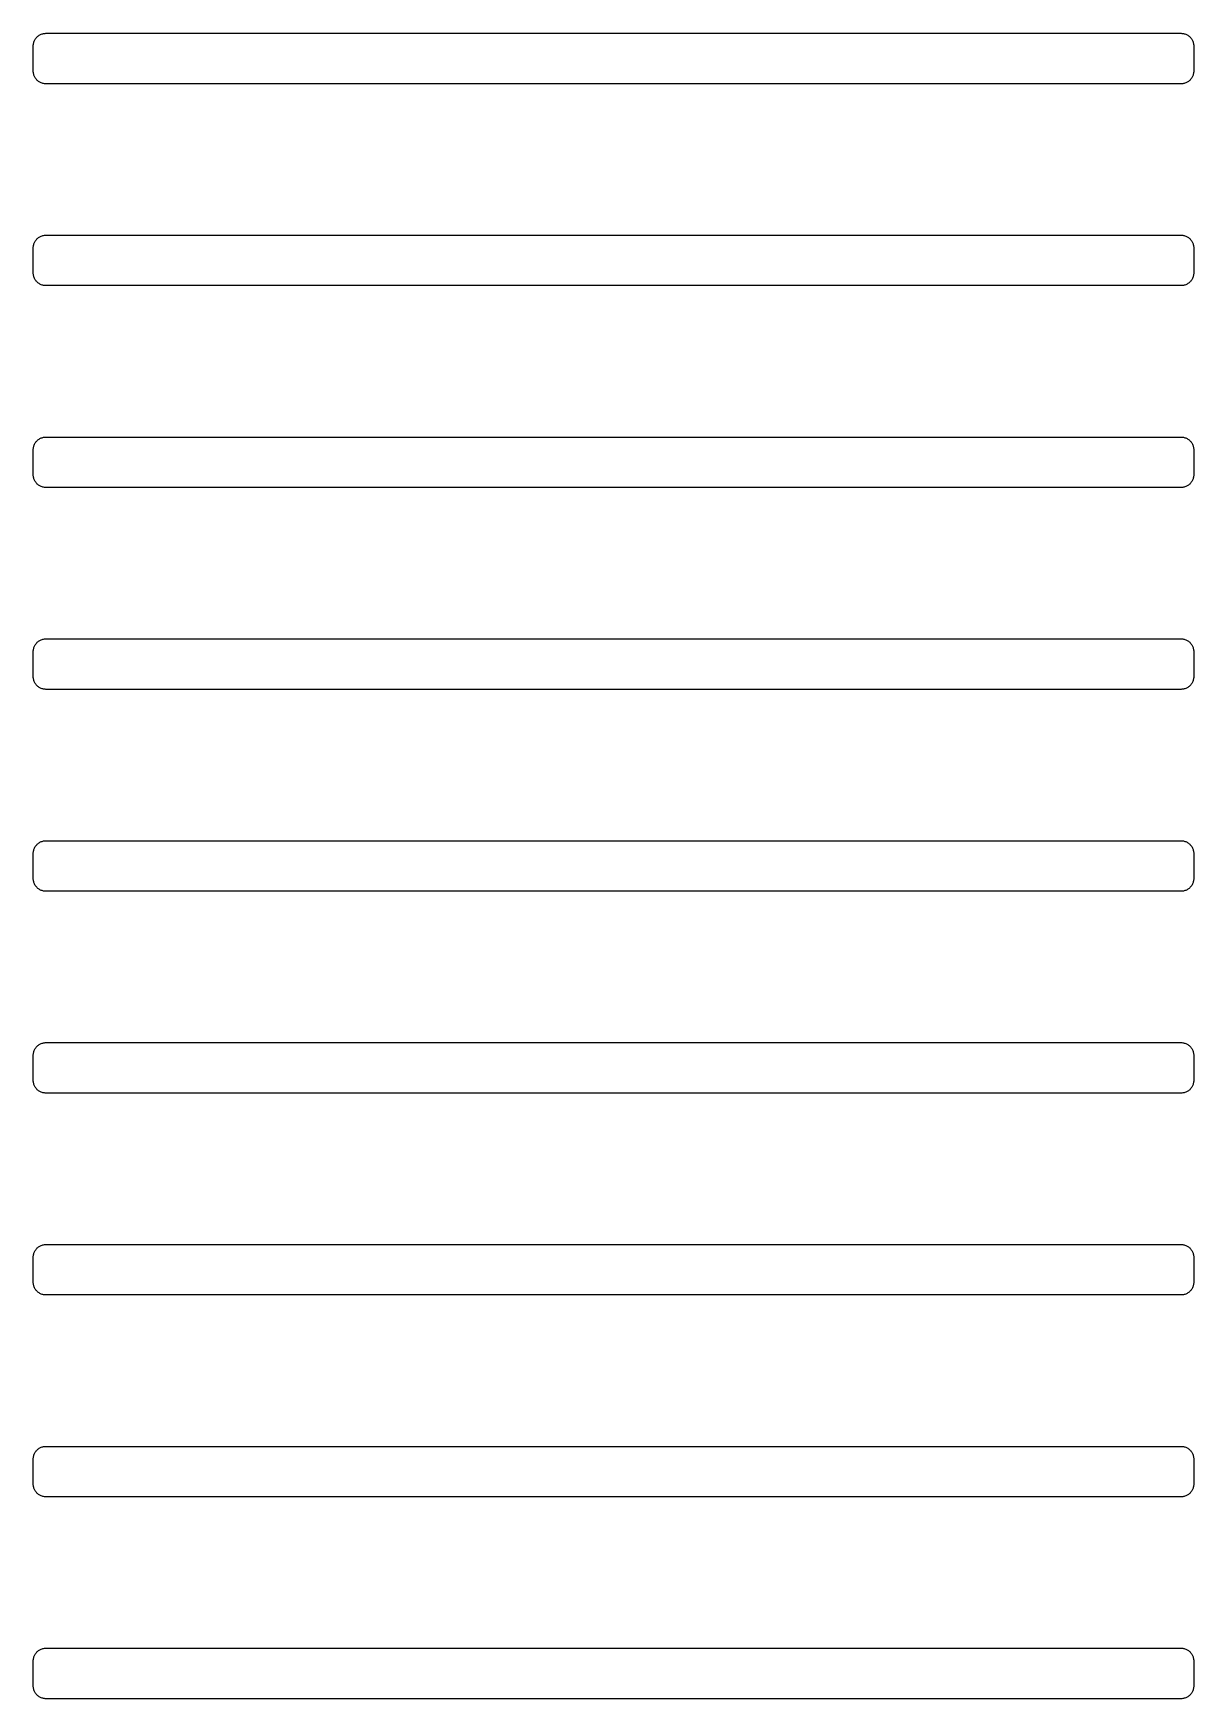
# Model space of a CAD drawing. Header units: metres. Extents: x -163 to 163, y -163 to 163.
# Drawn here: x -79.8 to -52.2, y 80.4 to 120 of the extents above; entities that cross this region are included whole.
import ezdxf

# ---------------------------------------------------------------- set-up
doc = ezdxf.new("R2010")
doc.units = ezdxf.units.M

msp = doc.modelspace()

# ---------------------------------------------------------------- linework, layer by layer
for p, q in [((-79.5917, 119.986), (-79.5736, 119.992)), ((-79.5736, 119.992), (-79.5552, 119.996)), ((-79.5552, 119.996), (-79.5365, 119.999)), ((-79.5365, 119.999), (-79.5178, 120)), ((-79.5178, 120), (-79.4989, 120.001)), ((-79.4989, 120.001), (-52.4989, 120.001)), ((-52.4989, 120.001), (-52.4801, 120)), ((-52.4801, 120), (-52.4613, 119.999)), ((-52.4613, 119.999), (-52.4427, 119.996)), ((-52.4427, 119.996), (-52.4243, 119.992)), ((-52.4243, 119.992), (-52.4062, 119.986)), ((-79.799, 119.701), (-79.7984, 119.72)), ((-79.799, 119.101), (-79.799, 119.701)), ((-79.7984, 119.72), (-79.7966, 119.739)), ((-79.7966, 119.739), (-79.7936, 119.757)), ((-79.7936, 119.757), (-79.7895, 119.776)), ((-79.7895, 119.776), (-79.7843, 119.794)), ((-79.7843, 119.794), (-79.7779, 119.811)), ((-79.7779, 119.811), (-79.7704, 119.829)), ((-79.7704, 119.829), (-79.7618, 119.846)), ((-79.7618, 119.846), (-79.7522, 119.862)), ((-79.7522, 119.862), (-79.7417, 119.877)), ((-79.7417, 119.877), (-79.7301, 119.892)), ((-79.7301, 119.892), (-79.7176, 119.906)), ((-79.7176, 119.906), (-79.7043, 119.92)), ((-79.7043, 119.92), (-79.6902, 119.932)), ((-79.6902, 119.932), (-79.6753, 119.944)), ((-79.6753, 119.944), (-79.6597, 119.954)), ((-79.6597, 119.954), (-79.6435, 119.964)), ((-79.6435, 119.964), (-79.6267, 119.972)), ((-79.6267, 119.972), (-79.6094, 119.98)), ((-79.6094, 119.98), (-79.5917, 119.986)), ((-52.4062, 119.986), (-52.3885, 119.98)), ((-52.3885, 119.98), (-52.3712, 119.972)), ((-52.3712, 119.972), (-52.3544, 119.964)), ((-52.3544, 119.964), (-52.3382, 119.954)), ((-52.3382, 119.954), (-52.3226, 119.944)), ((-52.3226, 119.944), (-52.3077, 119.932)), ((-52.3077, 119.932), (-52.2936, 119.92)), ((-52.2936, 119.92), (-52.2803, 119.906)), ((-52.2803, 119.906), (-52.2678, 119.892)), ((-52.2678, 119.892), (-52.2562, 119.877)), ((-52.2562, 119.877), (-52.2457, 119.862)), ((-52.2457, 119.862), (-52.2361, 119.846)), ((-52.2361, 119.846), (-52.2275, 119.829)), ((-52.2275, 119.829), (-52.22, 119.811)), ((-52.22, 119.811), (-52.2136, 119.794)), ((-52.2136, 119.794), (-52.2084, 119.776)), ((-52.2084, 119.776), (-52.2043, 119.757)), ((-52.2043, 119.757), (-52.2013, 119.739)), ((-52.2013, 119.739), (-52.1995, 119.72)), ((-52.1995, 119.72), (-52.1989, 119.701)), ((-52.1989, 119.701), (-52.1989, 119.101)), ((-79.7984, 119.082), (-79.799, 119.101)), ((-79.7966, 119.063), (-79.7984, 119.082)), ((-79.7936, 119.045), (-79.7966, 119.063)), ((-79.7895, 119.026), (-79.7936, 119.045)), ((-79.7843, 119.008), (-79.7895, 119.026)), ((-79.7779, 118.991), (-79.7843, 119.008)), ((-79.7704, 118.973), (-79.7779, 118.991)), ((-79.7618, 118.957), (-79.7704, 118.973)), ((-79.7522, 118.94), (-79.7618, 118.957)), ((-79.7417, 118.925), (-79.7522, 118.94)), ((-79.7301, 118.91), (-79.7417, 118.925)), ((-79.7176, 118.896), (-79.7301, 118.91)), ((-79.7043, 118.882), (-79.7176, 118.896)), ((-79.6902, 118.87), (-79.7043, 118.882)), ((-79.6753, 118.858), (-79.6902, 118.87)), ((-79.6597, 118.848), (-79.6753, 118.858)), ((-79.6435, 118.838), (-79.6597, 118.848)), ((-79.6267, 118.83), (-79.6435, 118.838)), ((-79.6094, 118.822), (-79.6267, 118.83)), ((-79.5917, 118.816), (-79.6094, 118.822)), ((-79.5736, 118.81), (-79.5917, 118.816)), ((-79.5552, 118.806), (-79.5736, 118.81)), ((-79.5365, 118.803), (-79.5552, 118.806)), ((-79.5178, 118.802), (-79.5365, 118.803)), ((-79.4989, 118.801), (-79.5178, 118.802)), ((-52.4989, 118.801), (-79.4989, 118.801)), ((-52.4801, 118.802), (-52.4989, 118.801)), ((-52.4613, 118.803), (-52.4801, 118.802)), ((-52.4427, 118.806), (-52.4613, 118.803)), ((-52.4243, 118.81), (-52.4427, 118.806)), ((-52.4062, 118.816), (-52.4243, 118.81)), ((-52.3885, 118.822), (-52.4062, 118.816)), ((-52.3712, 118.83), (-52.3885, 118.822)), ((-52.3544, 118.838), (-52.3712, 118.83)), ((-52.3382, 118.848), (-52.3544, 118.838)), ((-52.3226, 118.858), (-52.3382, 118.848)), ((-52.3077, 118.87), (-52.3226, 118.858)), ((-52.2936, 118.882), (-52.3077, 118.87)), ((-52.2803, 118.896), (-52.2936, 118.882)), ((-52.2678, 118.91), (-52.2803, 118.896)), ((-52.2562, 118.925), (-52.2678, 118.91)), ((-52.2457, 118.94), (-52.2562, 118.925)), ((-52.2361, 118.957), (-52.2457, 118.94)), ((-52.2275, 118.973), (-52.2361, 118.957)), ((-52.22, 118.991), (-52.2275, 118.973)), ((-52.2136, 119.008), (-52.22, 118.991)), ((-52.2084, 119.026), (-52.2136, 119.008)), ((-52.2043, 119.045), (-52.2084, 119.026)), ((-52.2013, 119.063), (-52.2043, 119.045)), ((-52.1995, 119.082), (-52.2013, 119.063)), ((-52.1989, 119.101), (-52.1995, 119.082)), ((-79.799, 114.901), (-79.7984, 114.92)), ((-79.799, 114.301), (-79.799, 114.901)), ((-79.7984, 114.92), (-79.7966, 114.939)), ((-79.7966, 114.939), (-79.7936, 114.957)), ((-79.7936, 114.957), (-79.7895, 114.976)), ((-79.7895, 114.976), (-79.7843, 114.994)), ((-79.7843, 114.994), (-79.7779, 115.011)), ((-79.7779, 115.011), (-79.7704, 115.029)), ((-79.7704, 115.029), (-79.7618, 115.046)), ((-79.7618, 115.046), (-79.7522, 115.062)), ((-79.7522, 115.062), (-79.7417, 115.077)), ((-79.7417, 115.077), (-79.7301, 115.092)), ((-79.7301, 115.092), (-79.7176, 115.106)), ((-79.7176, 115.106), (-79.7043, 115.12)), ((-79.7043, 115.12), (-79.6902, 115.132)), ((-79.6902, 115.132), (-79.6753, 115.144)), ((-79.6753, 115.144), (-79.6597, 115.154)), ((-79.6597, 115.154), (-79.6435, 115.164)), ((-79.6435, 115.164), (-79.6267, 115.172)), ((-79.6267, 115.172), (-79.6094, 115.18)), ((-79.6094, 115.18), (-79.5917, 115.186)), ((-79.5917, 115.186), (-79.5736, 115.192)), ((-79.5736, 115.192), (-79.5552, 115.196)), ((-79.5552, 115.196), (-79.5365, 115.199)), ((-79.5365, 115.199), (-79.5178, 115.2)), ((-79.5178, 115.2), (-79.4989, 115.201)), ((-79.4989, 115.201), (-52.4989, 115.201)), ((-52.4989, 115.201), (-52.4801, 115.2)), ((-52.4801, 115.2), (-52.4613, 115.199)), ((-52.4613, 115.199), (-52.4427, 115.196)), ((-52.4427, 115.196), (-52.4243, 115.192)), ((-52.4243, 115.192), (-52.4062, 115.186)), ((-52.4062, 115.186), (-52.3885, 115.18)), ((-52.3885, 115.18), (-52.3712, 115.172)), ((-52.3712, 115.172), (-52.3544, 115.164)), ((-52.3544, 115.164), (-52.3382, 115.154)), ((-52.3382, 115.154), (-52.3226, 115.144)), ((-52.3226, 115.144), (-52.3077, 115.132)), ((-52.3077, 115.132), (-52.2936, 115.12)), ((-52.2936, 115.12), (-52.2803, 115.106)), ((-52.2803, 115.106), (-52.2678, 115.092)), ((-52.2678, 115.092), (-52.2562, 115.077)), ((-52.2562, 115.077), (-52.2457, 115.062)), ((-52.2457, 115.062), (-52.2361, 115.046)), ((-52.2361, 115.046), (-52.2275, 115.029)), ((-52.2275, 115.029), (-52.22, 115.011)), ((-52.22, 115.011), (-52.2136, 114.994)), ((-52.2136, 114.994), (-52.2084, 114.976)), ((-52.2084, 114.976), (-52.2043, 114.957)), ((-52.2043, 114.957), (-52.2013, 114.939)), ((-52.2013, 114.939), (-52.1995, 114.92)), ((-52.1995, 114.92), (-52.1989, 114.901)), ((-52.1989, 114.901), (-52.1989, 114.301)), ((-79.7984, 114.282), (-79.799, 114.301)), ((-79.7966, 114.263), (-79.7984, 114.282)), ((-79.7936, 114.245), (-79.7966, 114.263)), ((-79.7895, 114.226), (-79.7936, 114.245)), ((-79.7843, 114.208), (-79.7895, 114.226)), ((-79.7779, 114.191), (-79.7843, 114.208)), ((-79.7704, 114.173), (-79.7779, 114.191)), ((-79.7618, 114.157), (-79.7704, 114.173)), ((-79.7522, 114.14), (-79.7618, 114.157)), ((-79.7417, 114.125), (-79.7522, 114.14)), ((-79.7301, 114.11), (-79.7417, 114.125)), ((-79.7176, 114.096), (-79.7301, 114.11)), ((-79.7043, 114.082), (-79.7176, 114.096)), ((-79.6902, 114.07), (-79.7043, 114.082)), ((-79.6753, 114.058), (-79.6902, 114.07)), ((-79.6597, 114.048), (-79.6753, 114.058)), ((-52.3226, 114.058), (-52.3382, 114.048)), ((-52.3077, 114.07), (-52.3226, 114.058)), ((-52.2936, 114.082), (-52.3077, 114.07)), ((-52.2803, 114.096), (-52.2936, 114.082)), ((-52.2678, 114.11), (-52.2803, 114.096)), ((-52.2562, 114.125), (-52.2678, 114.11)), ((-52.2457, 114.14), (-52.2562, 114.125)), ((-52.2361, 114.157), (-52.2457, 114.14)), ((-52.2275, 114.173), (-52.2361, 114.157)), ((-52.22, 114.191), (-52.2275, 114.173)), ((-52.2136, 114.208), (-52.22, 114.191)), ((-52.2084, 114.226), (-52.2136, 114.208)), ((-52.2043, 114.245), (-52.2084, 114.226)), ((-52.2013, 114.263), (-52.2043, 114.245)), ((-52.1995, 114.282), (-52.2013, 114.263)), ((-52.1989, 114.301), (-52.1995, 114.282)), ((-79.6435, 114.038), (-79.6597, 114.048)), ((-79.6267, 114.03), (-79.6435, 114.038)), ((-79.6094, 114.022), (-79.6267, 114.03)), ((-79.5917, 114.016), (-79.6094, 114.022)), ((-79.5736, 114.01), (-79.5917, 114.016)), ((-79.5552, 114.006), (-79.5736, 114.01)), ((-79.5365, 114.003), (-79.5552, 114.006)), ((-79.5178, 114.002), (-79.5365, 114.003)), ((-79.4989, 114.001), (-79.5178, 114.002)), ((-52.4989, 114.001), (-79.4989, 114.001)), ((-52.4801, 114.002), (-52.4989, 114.001)), ((-52.4613, 114.003), (-52.4801, 114.002)), ((-52.4427, 114.006), (-52.4613, 114.003)), ((-52.4243, 114.01), (-52.4427, 114.006)), ((-52.4062, 114.016), (-52.4243, 114.01)), ((-52.3885, 114.022), (-52.4062, 114.016)), ((-52.3712, 114.03), (-52.3885, 114.022)), ((-52.3544, 114.038), (-52.3712, 114.03)), ((-52.3382, 114.048), (-52.3544, 114.038)), ((-79.799, 110.101), (-79.7984, 110.12)), ((-79.799, 109.501), (-79.799, 110.101)), ((-79.7984, 110.12), (-79.7966, 110.139)), ((-79.7966, 110.139), (-79.7936, 110.157)), ((-79.7936, 110.157), (-79.7895, 110.176)), ((-79.7895, 110.176), (-79.7843, 110.194)), ((-79.7843, 110.194), (-79.7779, 110.211)), ((-79.7779, 110.211), (-79.7704, 110.229)), ((-79.7704, 110.229), (-79.7618, 110.246)), ((-79.7618, 110.246), (-79.7522, 110.262)), ((-79.7522, 110.262), (-79.7417, 110.277)), ((-79.7417, 110.277), (-79.7301, 110.292)), ((-79.7301, 110.292), (-79.7176, 110.306)), ((-79.7176, 110.306), (-79.7043, 110.32)), ((-79.7043, 110.32), (-79.6902, 110.332)), ((-79.6902, 110.332), (-79.6753, 110.344)), ((-79.6753, 110.344), (-79.6597, 110.354)), ((-79.6597, 110.354), (-79.6435, 110.364)), ((-79.6435, 110.364), (-79.6267, 110.372)), ((-79.6267, 110.372), (-79.6094, 110.38)), ((-79.6094, 110.38), (-79.5917, 110.386)), ((-79.5917, 110.386), (-79.5736, 110.392)), ((-79.5736, 110.392), (-79.5552, 110.396)), ((-79.5552, 110.396), (-79.5365, 110.399)), ((-79.5365, 110.399), (-79.5178, 110.4)), ((-79.5178, 110.4), (-79.4989, 110.401)), ((-79.4989, 110.401), (-52.4989, 110.401)), ((-52.4989, 110.401), (-52.4801, 110.4)), ((-52.4801, 110.4), (-52.4613, 110.399)), ((-52.4613, 110.399), (-52.4427, 110.396)), ((-52.4427, 110.396), (-52.4243, 110.392)), ((-52.4243, 110.392), (-52.4062, 110.386)), ((-52.4062, 110.386), (-52.3885, 110.38)), ((-52.3885, 110.38), (-52.3712, 110.372)), ((-52.3712, 110.372), (-52.3544, 110.364)), ((-52.3544, 110.364), (-52.3382, 110.354)), ((-52.3382, 110.354), (-52.3226, 110.344)), ((-52.3226, 110.344), (-52.3077, 110.332)), ((-52.3077, 110.332), (-52.2936, 110.32)), ((-52.2936, 110.32), (-52.2803, 110.306)), ((-52.2803, 110.306), (-52.2678, 110.292)), ((-52.2678, 110.292), (-52.2562, 110.277)), ((-52.2562, 110.277), (-52.2457, 110.262)), ((-52.2457, 110.262), (-52.2361, 110.246)), ((-52.2361, 110.246), (-52.2275, 110.229)), ((-52.2275, 110.229), (-52.22, 110.211)), ((-52.22, 110.211), (-52.2136, 110.194)), ((-52.2136, 110.194), (-52.2084, 110.176)), ((-52.2084, 110.176), (-52.2043, 110.157)), ((-52.2043, 110.157), (-52.2013, 110.139)), ((-52.2013, 110.139), (-52.1995, 110.12)), ((-52.1995, 110.12), (-52.1989, 110.101)), ((-52.1989, 110.101), (-52.1989, 109.501)), ((-79.7984, 109.482), (-79.799, 109.501)), ((-79.7966, 109.463), (-79.7984, 109.482)), ((-79.7936, 109.445), (-79.7966, 109.463)), ((-79.7895, 109.426), (-79.7936, 109.445)), ((-79.7843, 109.408), (-79.7895, 109.426)), ((-79.7779, 109.391), (-79.7843, 109.408)), ((-79.7704, 109.373), (-79.7779, 109.391)), ((-79.7618, 109.357), (-79.7704, 109.373)), ((-79.7522, 109.34), (-79.7618, 109.357)), ((-79.7417, 109.325), (-79.7522, 109.34)), ((-79.7301, 109.31), (-79.7417, 109.325)), ((-79.7176, 109.296), (-79.7301, 109.31)), ((-52.2678, 109.31), (-52.2803, 109.296)), ((-52.2562, 109.325), (-52.2678, 109.31)), ((-52.2457, 109.34), (-52.2562, 109.325)), ((-52.2361, 109.357), (-52.2457, 109.34)), ((-52.2275, 109.373), (-52.2361, 109.357)), ((-52.22, 109.391), (-52.2275, 109.373)), ((-52.2136, 109.408), (-52.22, 109.391)), ((-52.2084, 109.426), (-52.2136, 109.408)), ((-52.2043, 109.445), (-52.2084, 109.426)), ((-52.2013, 109.463), (-52.2043, 109.445)), ((-52.1995, 109.482), (-52.2013, 109.463)), ((-52.1989, 109.501), (-52.1995, 109.482)), ((-79.7043, 109.282), (-79.7176, 109.296)), ((-79.6902, 109.27), (-79.7043, 109.282)), ((-79.6753, 109.258), (-79.6902, 109.27)), ((-79.6597, 109.248), (-79.6753, 109.258)), ((-79.6435, 109.238), (-79.6597, 109.248)), ((-79.6267, 109.23), (-79.6435, 109.238)), ((-79.6094, 109.222), (-79.6267, 109.23)), ((-79.5917, 109.216), (-79.6094, 109.222)), ((-79.5736, 109.21), (-79.5917, 109.216)), ((-79.5552, 109.206), (-79.5736, 109.21)), ((-79.5365, 109.203), (-79.5552, 109.206)), ((-79.5178, 109.202), (-79.5365, 109.203)), ((-79.4989, 109.201), (-79.5178, 109.202)), ((-52.4989, 109.201), (-79.4989, 109.201)), ((-52.4801, 109.202), (-52.4989, 109.201)), ((-52.4613, 109.203), (-52.4801, 109.202)), ((-52.4427, 109.206), (-52.4613, 109.203)), ((-52.4243, 109.21), (-52.4427, 109.206)), ((-52.4062, 109.216), (-52.4243, 109.21)), ((-52.3885, 109.222), (-52.4062, 109.216)), ((-52.3712, 109.23), (-52.3885, 109.222)), ((-52.3544, 109.238), (-52.3712, 109.23)), ((-52.3382, 109.248), (-52.3544, 109.238)), ((-52.3226, 109.258), (-52.3382, 109.248)), ((-52.3077, 109.27), (-52.3226, 109.258)), ((-52.2936, 109.282), (-52.3077, 109.27)), ((-52.2803, 109.296), (-52.2936, 109.282)), ((-79.7984, 105.32), (-79.7966, 105.339)), ((-79.7966, 105.339), (-79.7936, 105.357)), ((-79.7936, 105.357), (-79.7895, 105.376)), ((-79.7895, 105.376), (-79.7843, 105.394)), ((-79.7843, 105.394), (-79.7779, 105.411)), ((-79.7779, 105.411), (-79.7704, 105.429)), ((-79.7704, 105.429), (-79.7618, 105.446)), ((-79.7618, 105.446), (-79.7522, 105.462)), ((-79.7522, 105.462), (-79.7417, 105.477)), ((-79.7417, 105.477), (-79.7301, 105.492)), ((-79.7301, 105.492), (-79.7176, 105.506)), ((-79.7176, 105.506), (-79.7043, 105.52)), ((-79.7043, 105.52), (-79.6902, 105.532)), ((-79.6902, 105.532), (-79.6753, 105.544)), ((-79.6753, 105.544), (-79.6597, 105.554)), ((-79.6597, 105.554), (-79.6435, 105.564)), ((-79.6435, 105.564), (-79.6267, 105.572)), ((-79.6267, 105.572), (-79.6094, 105.58)), ((-79.6094, 105.58), (-79.5917, 105.586)), ((-79.5917, 105.586), (-79.5736, 105.592)), ((-79.5736, 105.592), (-79.5552, 105.596)), ((-79.5552, 105.596), (-79.5365, 105.599)), ((-79.5365, 105.599), (-79.5178, 105.6)), ((-79.5178, 105.6), (-79.4989, 105.601)), ((-79.4989, 105.601), (-52.4989, 105.601)), ((-52.4989, 105.601), (-52.4801, 105.6)), ((-52.4801, 105.6), (-52.4613, 105.599)), ((-52.4613, 105.599), (-52.4427, 105.596)), ((-52.4427, 105.596), (-52.4243, 105.592)), ((-52.4243, 105.592), (-52.4062, 105.586)), ((-52.4062, 105.586), (-52.3885, 105.58)), ((-52.3885, 105.58), (-52.3712, 105.572)), ((-52.3712, 105.572), (-52.3544, 105.564)), ((-52.3544, 105.564), (-52.3382, 105.554)), ((-52.3382, 105.554), (-52.3226, 105.544)), ((-52.3226, 105.544), (-52.3077, 105.532)), ((-52.3077, 105.532), (-52.2936, 105.52)), ((-52.2936, 105.52), (-52.2803, 105.506)), ((-52.2803, 105.506), (-52.2678, 105.492)), ((-52.2678, 105.492), (-52.2562, 105.477)), ((-52.2562, 105.477), (-52.2457, 105.462)), ((-52.2457, 105.462), (-52.2361, 105.446)), ((-52.2361, 105.446), (-52.2275, 105.429)), ((-52.2275, 105.429), (-52.22, 105.411)), ((-52.22, 105.411), (-52.2136, 105.394)), ((-52.2136, 105.394), (-52.2084, 105.376)), ((-52.2084, 105.376), (-52.2043, 105.357)), ((-52.2043, 105.357), (-52.2013, 105.339)), ((-52.2013, 105.339), (-52.1995, 105.32)), ((-79.799, 105.301), (-79.7984, 105.32)), ((-79.799, 104.701), (-79.799, 105.301)), ((-52.1995, 105.32), (-52.1989, 105.301)), ((-52.1989, 105.301), (-52.1989, 104.701)), ((-79.7984, 104.682), (-79.799, 104.701)), ((-79.7966, 104.663), (-79.7984, 104.682)), ((-79.7936, 104.645), (-79.7966, 104.663)), ((-79.7895, 104.626), (-79.7936, 104.645)), ((-79.7843, 104.608), (-79.7895, 104.626)), ((-79.7779, 104.591), (-79.7843, 104.608)), ((-79.7704, 104.573), (-79.7779, 104.591)), ((-79.7618, 104.557), (-79.7704, 104.573)), ((-79.7522, 104.54), (-79.7618, 104.557)), ((-52.2361, 104.557), (-52.2457, 104.54)), ((-52.2275, 104.573), (-52.2361, 104.557)), ((-52.22, 104.591), (-52.2275, 104.573)), ((-52.2136, 104.608), (-52.22, 104.591)), ((-52.2084, 104.626), (-52.2136, 104.608)), ((-52.2043, 104.645), (-52.2084, 104.626)), ((-52.2013, 104.663), (-52.2043, 104.645)), ((-52.1995, 104.682), (-52.2013, 104.663)), ((-52.1989, 104.701), (-52.1995, 104.682)), ((-79.7417, 104.525), (-79.7522, 104.54)), ((-79.7301, 104.51), (-79.7417, 104.525)), ((-79.7176, 104.496), (-79.7301, 104.51)), ((-79.7043, 104.482), (-79.7176, 104.496)), ((-79.6902, 104.47), (-79.7043, 104.482)), ((-79.6753, 104.458), (-79.6902, 104.47)), ((-79.6597, 104.448), (-79.6753, 104.458)), ((-79.6435, 104.438), (-79.6597, 104.448)), ((-79.6267, 104.43), (-79.6435, 104.438)), ((-79.6094, 104.422), (-79.6267, 104.43)), ((-79.5917, 104.416), (-79.6094, 104.422)), ((-79.5736, 104.41), (-79.5917, 104.416)), ((-79.5552, 104.406), (-79.5736, 104.41)), ((-79.5365, 104.403), (-79.5552, 104.406)), ((-79.5178, 104.402), (-79.5365, 104.403)), ((-79.4989, 104.401), (-79.5178, 104.402)), ((-52.4989, 104.401), (-79.4989, 104.401)), ((-52.4801, 104.402), (-52.4989, 104.401)), ((-52.4613, 104.403), (-52.4801, 104.402)), ((-52.4427, 104.406), (-52.4613, 104.403)), ((-52.4243, 104.41), (-52.4427, 104.406)), ((-52.4062, 104.416), (-52.4243, 104.41)), ((-52.3885, 104.422), (-52.4062, 104.416)), ((-52.3712, 104.43), (-52.3885, 104.422)), ((-52.3544, 104.438), (-52.3712, 104.43)), ((-52.3382, 104.448), (-52.3544, 104.438)), ((-52.3226, 104.458), (-52.3382, 104.448)), ((-52.3077, 104.47), (-52.3226, 104.458)), ((-52.2936, 104.482), (-52.3077, 104.47)), ((-52.2803, 104.496), (-52.2936, 104.482)), ((-52.2678, 104.51), (-52.2803, 104.496)), ((-52.2562, 104.525), (-52.2678, 104.51)), ((-52.2457, 104.54), (-52.2562, 104.525)), ((-79.7895, 100.576), (-79.7843, 100.594)), ((-79.7843, 100.594), (-79.7779, 100.611)), ((-79.7779, 100.611), (-79.7704, 100.629)), ((-79.7704, 100.629), (-79.7618, 100.646)), ((-79.7618, 100.646), (-79.7522, 100.662)), ((-79.7522, 100.662), (-79.7417, 100.677)), ((-79.7417, 100.677), (-79.7301, 100.692)), ((-79.7301, 100.692), (-79.7176, 100.706)), ((-79.7176, 100.706), (-79.7043, 100.72)), ((-79.7043, 100.72), (-79.6902, 100.732)), ((-79.6902, 100.732), (-79.6753, 100.744)), ((-79.6753, 100.744), (-79.6597, 100.754)), ((-79.6597, 100.754), (-79.6435, 100.764)), ((-79.6435, 100.764), (-79.6267, 100.772)), ((-79.6267, 100.772), (-79.6094, 100.78)), ((-79.6094, 100.78), (-79.5917, 100.786)), ((-79.5917, 100.786), (-79.5736, 100.792)), ((-79.5736, 100.792), (-79.5552, 100.796)), ((-79.5552, 100.796), (-79.5365, 100.799)), ((-79.5365, 100.799), (-79.5178, 100.8)), ((-79.5178, 100.8), (-79.4989, 100.801)), ((-79.4989, 100.801), (-52.4989, 100.801)), ((-52.4989, 100.801), (-52.4801, 100.8)), ((-52.4801, 100.8), (-52.4613, 100.799)), ((-52.4613, 100.799), (-52.4427, 100.796)), ((-52.4427, 100.796), (-52.4243, 100.792)), ((-52.4243, 100.792), (-52.4062, 100.786)), ((-52.4062, 100.786), (-52.3885, 100.78)), ((-52.3885, 100.78), (-52.3712, 100.772)), ((-52.3712, 100.772), (-52.3544, 100.764)), ((-52.3544, 100.764), (-52.3382, 100.754)), ((-52.3382, 100.754), (-52.3226, 100.744)), ((-52.3226, 100.744), (-52.3077, 100.732)), ((-52.3077, 100.732), (-52.2936, 100.72)), ((-52.2936, 100.72), (-52.2803, 100.706)), ((-52.2803, 100.706), (-52.2678, 100.692)), ((-52.2678, 100.692), (-52.2562, 100.677)), ((-52.2562, 100.677), (-52.2457, 100.662)), ((-52.2457, 100.662), (-52.2361, 100.646)), ((-52.2361, 100.646), (-52.2275, 100.629)), ((-52.2275, 100.629), (-52.22, 100.611)), ((-52.22, 100.611), (-52.2136, 100.594)), ((-52.2136, 100.594), (-52.2084, 100.576)), ((-79.799, 100.501), (-79.7984, 100.52)), ((-79.799, 99.901), (-79.799, 100.501)), ((-79.7984, 100.52), (-79.7966, 100.539)), ((-79.7966, 100.539), (-79.7936, 100.557)), ((-79.7936, 100.557), (-79.7895, 100.576)), ((-52.2084, 100.576), (-52.2043, 100.557)), ((-52.2043, 100.557), (-52.2013, 100.539)), ((-52.2013, 100.539), (-52.1995, 100.52)), ((-52.1995, 100.52), (-52.1989, 100.501)), ((-52.1989, 100.501), (-52.1989, 99.901)), ((-79.7984, 99.8822), (-79.799, 99.901)), ((-79.7966, 99.8634), (-79.7984, 99.8822)), ((-79.7936, 99.8448), (-79.7966, 99.8634)), ((-79.7895, 99.8264), (-79.7936, 99.8448)), ((-79.7843, 99.8083), (-79.7895, 99.8264)), ((-79.7779, 99.7906), (-79.7843, 99.8083)), ((-52.2136, 99.8083), (-52.22, 99.7906)), ((-52.2084, 99.8264), (-52.2136, 99.8083)), ((-52.2043, 99.8448), (-52.2084, 99.8264)), ((-52.2013, 99.8634), (-52.2043, 99.8448)), ((-52.1995, 99.8822), (-52.2013, 99.8634)), ((-52.1989, 99.901), (-52.1995, 99.8822)), ((-79.7704, 99.7733), (-79.7779, 99.7906)), ((-79.7618, 99.7565), (-79.7704, 99.7733)), ((-79.7522, 99.7403), (-79.7618, 99.7565)), ((-79.7417, 99.7247), (-79.7522, 99.7403)), ((-79.7301, 99.7098), (-79.7417, 99.7247)), ((-79.7176, 99.6957), (-79.7301, 99.7098)), ((-79.7043, 99.6824), (-79.7176, 99.6957)), ((-79.6902, 99.6699), (-79.7043, 99.6824)), ((-79.6753, 99.6583), (-79.6902, 99.6699)), ((-79.6597, 99.6478), (-79.6753, 99.6583)), ((-79.6435, 99.6382), (-79.6597, 99.6478)), ((-79.6267, 99.6296), (-79.6435, 99.6382)), ((-79.6094, 99.6221), (-79.6267, 99.6296)), ((-79.5917, 99.6157), (-79.6094, 99.6221)), ((-79.5736, 99.6105), (-79.5917, 99.6157)), ((-79.5552, 99.6064), (-79.5736, 99.6105)), ((-79.5365, 99.6034), (-79.5552, 99.6064)), ((-79.5178, 99.6016), (-79.5365, 99.6034)), ((-79.4989, 99.601), (-79.5178, 99.6016)), ((-52.4989, 99.601), (-79.4989, 99.601)), ((-52.4801, 99.6016), (-52.4989, 99.601)), ((-52.4613, 99.6034), (-52.4801, 99.6016)), ((-52.4427, 99.6064), (-52.4613, 99.6034)), ((-52.4243, 99.6105), (-52.4427, 99.6064)), ((-52.4062, 99.6157), (-52.4243, 99.6105)), ((-52.3885, 99.6221), (-52.4062, 99.6157)), ((-52.3712, 99.6296), (-52.3885, 99.6221)), ((-52.3544, 99.6382), (-52.3712, 99.6296)), ((-52.3382, 99.6478), (-52.3544, 99.6382)), ((-52.3226, 99.6583), (-52.3382, 99.6478)), ((-52.3077, 99.6699), (-52.3226, 99.6583)), ((-52.2936, 99.6824), (-52.3077, 99.6699)), ((-52.2803, 99.6957), (-52.2936, 99.6824)), ((-52.2678, 99.7098), (-52.2803, 99.6957)), ((-52.2562, 99.7247), (-52.2678, 99.7098)), ((-52.2457, 99.7403), (-52.2562, 99.7247)), ((-52.2361, 99.7565), (-52.2457, 99.7403)), ((-52.2275, 99.7733), (-52.2361, 99.7565)), ((-52.22, 99.7906), (-52.2275, 99.7733)), ((-79.7704, 95.8288), (-79.7618, 95.8456)), ((-79.7618, 95.8456), (-79.7522, 95.8618)), ((-79.7522, 95.8618), (-79.7417, 95.8774)), ((-79.7417, 95.8774), (-79.7301, 95.8923)), ((-79.7301, 95.8923), (-79.7176, 95.9064)), ((-79.7176, 95.9064), (-79.7043, 95.9197)), ((-79.7043, 95.9197), (-79.6902, 95.9322)), ((-79.6902, 95.9322), (-79.6753, 95.9437)), ((-79.6753, 95.9437), (-79.6597, 95.9543)), ((-79.6597, 95.9543), (-79.6435, 95.9639)), ((-79.6435, 95.9639), (-79.6267, 95.9725)), ((-79.6267, 95.9725), (-79.6094, 95.98)), ((-79.6094, 95.98), (-79.5917, 95.9864)), ((-79.5917, 95.9864), (-79.5736, 95.9916)), ((-79.5736, 95.9916), (-79.5552, 95.9957)), ((-79.5552, 95.9957), (-79.5365, 95.9987)), ((-79.5365, 95.9987), (-79.5178, 96.0004)), ((-79.5178, 96.0004), (-79.4989, 96.001)), ((-79.4989, 96.001), (-52.4989, 96.001)), ((-52.4989, 96.001), (-52.4801, 96.0004)), ((-52.4801, 96.0004), (-52.4613, 95.9987)), ((-52.4613, 95.9987), (-52.4427, 95.9957)), ((-52.4427, 95.9957), (-52.4243, 95.9916)), ((-52.4243, 95.9916), (-52.4062, 95.9864)), ((-52.4062, 95.9864), (-52.3885, 95.98)), ((-52.3885, 95.98), (-52.3712, 95.9725)), ((-52.3712, 95.9725), (-52.3544, 95.9639)), ((-52.3544, 95.9639), (-52.3382, 95.9543)), ((-52.3382, 95.9543), (-52.3226, 95.9437)), ((-52.3226, 95.9437), (-52.3077, 95.9322)), ((-52.3077, 95.9322), (-52.2936, 95.9197)), ((-52.2936, 95.9197), (-52.2803, 95.9064)), ((-52.2803, 95.9064), (-52.2678, 95.8923)), ((-52.2678, 95.8923), (-52.2562, 95.8774)), ((-52.2562, 95.8774), (-52.2457, 95.8618)), ((-52.2457, 95.8618), (-52.2361, 95.8456)), ((-52.2361, 95.8456), (-52.2275, 95.8288)), ((-79.799, 95.701), (-79.7984, 95.7199)), ((-79.799, 95.101), (-79.799, 95.701)), ((-79.7984, 95.7199), (-79.7966, 95.7386)), ((-79.7966, 95.7386), (-79.7936, 95.7573)), ((-79.7936, 95.7573), (-79.7895, 95.7757)), ((-79.7895, 95.7757), (-79.7843, 95.7937)), ((-79.7843, 95.7937), (-79.7779, 95.8115)), ((-79.7779, 95.8115), (-79.7704, 95.8288)), ((-52.2275, 95.8288), (-52.22, 95.8115)), ((-52.22, 95.8115), (-52.2136, 95.7937)), ((-52.2136, 95.7937), (-52.2084, 95.7757)), ((-52.2084, 95.7757), (-52.2043, 95.7573)), ((-52.2043, 95.7573), (-52.2013, 95.7386)), ((-52.2013, 95.7386), (-52.1995, 95.7199)), ((-52.1995, 95.7199), (-52.1989, 95.701)), ((-52.1989, 95.701), (-52.1989, 95.101)), ((-79.7984, 95.0822), (-79.799, 95.101)), ((-79.7966, 95.0634), (-79.7984, 95.0822)), ((-79.7936, 95.0448), (-79.7966, 95.0634)), ((-79.7895, 95.0264), (-79.7936, 95.0448)), ((-52.2043, 95.0448), (-52.2084, 95.0264)), ((-52.2013, 95.0634), (-52.2043, 95.0448)), ((-52.1995, 95.0822), (-52.2013, 95.0634)), ((-52.1989, 95.101), (-52.1995, 95.0822)), ((-79.7843, 95.0083), (-79.7895, 95.0264)), ((-79.7779, 94.9906), (-79.7843, 95.0083)), ((-79.7704, 94.9733), (-79.7779, 94.9906)), ((-79.7618, 94.9565), (-79.7704, 94.9733)), ((-79.7522, 94.9403), (-79.7618, 94.9565)), ((-79.7417, 94.9247), (-79.7522, 94.9403)), ((-79.7301, 94.9098), (-79.7417, 94.9247)), ((-79.7176, 94.8957), (-79.7301, 94.9098)), ((-79.7043, 94.8824), (-79.7176, 94.8957)), ((-79.6902, 94.8699), (-79.7043, 94.8824)), ((-79.6753, 94.8583), (-79.6902, 94.8699)), ((-79.6597, 94.8477), (-79.6753, 94.8583)), ((-79.6435, 94.8382), (-79.6597, 94.8477)), ((-79.6267, 94.8296), (-79.6435, 94.8382)), ((-79.6094, 94.8221), (-79.6267, 94.8296)), ((-79.5917, 94.8157), (-79.6094, 94.8221)), ((-79.5736, 94.8105), (-79.5917, 94.8157)), ((-79.5552, 94.8064), (-79.5736, 94.8105)), ((-79.5365, 94.8034), (-79.5552, 94.8064)), ((-79.5178, 94.8016), (-79.5365, 94.8034)), ((-79.4989, 94.801), (-79.5178, 94.8016)), ((-52.4989, 94.801), (-79.4989, 94.801)), ((-52.4801, 94.8016), (-52.4989, 94.801)), ((-52.4613, 94.8034), (-52.4801, 94.8016)), ((-52.4427, 94.8064), (-52.4613, 94.8034)), ((-52.4243, 94.8105), (-52.4427, 94.8064)), ((-52.4062, 94.8157), (-52.4243, 94.8105)), ((-52.3885, 94.8221), (-52.4062, 94.8157)), ((-52.3712, 94.8296), (-52.3885, 94.8221)), ((-52.3544, 94.8382), (-52.3712, 94.8296)), ((-52.3382, 94.8477), (-52.3544, 94.8382)), ((-52.3226, 94.8583), (-52.3382, 94.8477)), ((-52.3077, 94.8699), (-52.3226, 94.8583)), ((-52.2936, 94.8824), (-52.3077, 94.8699)), ((-52.2803, 94.8957), (-52.2936, 94.8824)), ((-52.2678, 94.9098), (-52.2803, 94.8957)), ((-52.2562, 94.9247), (-52.2678, 94.9098)), ((-52.2457, 94.9403), (-52.2562, 94.9247)), ((-52.2361, 94.9565), (-52.2457, 94.9403)), ((-52.2275, 94.9733), (-52.2361, 94.9565)), ((-52.22, 94.9906), (-52.2275, 94.9733)), ((-52.2136, 95.0083), (-52.22, 94.9906)), ((-52.2084, 95.0264), (-52.2136, 95.0083)), ((-79.7417, 91.0774), (-79.7301, 91.0923)), ((-79.7301, 91.0923), (-79.7176, 91.1064)), ((-79.7176, 91.1064), (-79.7043, 91.1197)), ((-79.7043, 91.1197), (-79.6902, 91.1322)), ((-79.6902, 91.1322), (-79.6753, 91.1438)), ((-79.6753, 91.1438), (-79.6597, 91.1543)), ((-79.6597, 91.1543), (-79.6435, 91.1639)), ((-79.6435, 91.1639), (-79.6267, 91.1725)), ((-79.6267, 91.1725), (-79.6094, 91.18)), ((-79.6094, 91.18), (-79.5917, 91.1864)), ((-79.5917, 91.1864), (-79.5736, 91.1916)), ((-79.5736, 91.1916), (-79.5552, 91.1957)), ((-79.5552, 91.1957), (-79.5365, 91.1987)), ((-79.5365, 91.1987), (-79.5178, 91.2005)), ((-79.5178, 91.2005), (-79.4989, 91.201)), ((-79.4989, 91.201), (-52.4989, 91.201)), ((-52.4989, 91.201), (-52.4801, 91.2005)), ((-52.4801, 91.2005), (-52.4613, 91.1987)), ((-52.4613, 91.1987), (-52.4427, 91.1957)), ((-52.4427, 91.1957), (-52.4243, 91.1916)), ((-52.4243, 91.1916), (-52.4062, 91.1864)), ((-52.4062, 91.1864), (-52.3885, 91.18)), ((-52.3885, 91.18), (-52.3712, 91.1725)), ((-52.3712, 91.1725), (-52.3544, 91.1639)), ((-52.3544, 91.1639), (-52.3382, 91.1543)), ((-52.3382, 91.1543), (-52.3226, 91.1438)), ((-52.3226, 91.1438), (-52.3077, 91.1322)), ((-52.3077, 91.1322), (-52.2936, 91.1197)), ((-52.2936, 91.1197), (-52.2803, 91.1064)), ((-52.2803, 91.1064), (-52.2678, 91.0923)), ((-52.2678, 91.0923), (-52.2562, 91.0774)), ((-79.799, 90.901), (-79.7984, 90.9199)), ((-79.799, 90.301), (-79.799, 90.901)), ((-79.7984, 90.9199), (-79.7966, 90.9386)), ((-79.7966, 90.9386), (-79.7936, 90.9573)), ((-79.7936, 90.9573), (-79.7895, 90.9756)), ((-79.7895, 90.9756), (-79.7843, 90.9937)), ((-79.7843, 90.9937), (-79.7779, 91.0115)), ((-79.7779, 91.0115), (-79.7704, 91.0288)), ((-79.7704, 91.0288), (-79.7618, 91.0456)), ((-79.7618, 91.0456), (-79.7522, 91.0618)), ((-79.7522, 91.0618), (-79.7417, 91.0774)), ((-52.2562, 91.0774), (-52.2457, 91.0618)), ((-52.2457, 91.0618), (-52.2361, 91.0456)), ((-52.2361, 91.0456), (-52.2275, 91.0288)), ((-52.2275, 91.0288), (-52.22, 91.0115)), ((-52.22, 91.0115), (-52.2136, 90.9937)), ((-52.2136, 90.9937), (-52.2084, 90.9756)), ((-52.2084, 90.9756), (-52.2043, 90.9573)), ((-52.2043, 90.9573), (-52.2013, 90.9386)), ((-52.2013, 90.9386), (-52.1995, 90.9199)), ((-52.1995, 90.9199), (-52.1989, 90.901)), ((-52.1989, 90.901), (-52.1989, 90.301)), ((-79.7984, 90.2822), (-79.799, 90.301)), ((-52.1989, 90.301), (-52.1995, 90.2822)), ((-79.7966, 90.2634), (-79.7984, 90.2822)), ((-79.7936, 90.2448), (-79.7966, 90.2634)), ((-79.7895, 90.2264), (-79.7936, 90.2448)), ((-79.7843, 90.2083), (-79.7895, 90.2264)), ((-79.7779, 90.1906), (-79.7843, 90.2083)), ((-79.7704, 90.1733), (-79.7779, 90.1906)), ((-79.7618, 90.1565), (-79.7704, 90.1733)), ((-79.7522, 90.1403), (-79.7618, 90.1565)), ((-79.7417, 90.1247), (-79.7522, 90.1403)), ((-79.7301, 90.1098), (-79.7417, 90.1247)), ((-79.7176, 90.0957), (-79.7301, 90.1098)), ((-79.7043, 90.0824), (-79.7176, 90.0957)), ((-79.6902, 90.0699), (-79.7043, 90.0824)), ((-79.6753, 90.0583), (-79.6902, 90.0699)), ((-79.6597, 90.0477), (-79.6753, 90.0583)), ((-79.6435, 90.0381), (-79.6597, 90.0477)), ((-79.6267, 90.0296), (-79.6435, 90.0381)), ((-79.6094, 90.0221), (-79.6267, 90.0296)), ((-79.5917, 90.0157), (-79.6094, 90.0221)), ((-79.5736, 90.0105), (-79.5917, 90.0157)), ((-79.5552, 90.0064), (-79.5736, 90.0105)), ((-79.5365, 90.0034), (-79.5552, 90.0064)), ((-79.5178, 90.0016), (-79.5365, 90.0034)), ((-79.4989, 90.001), (-79.5178, 90.0016)), ((-52.4989, 90.001), (-79.4989, 90.001)), ((-52.4801, 90.0016), (-52.4989, 90.001)), ((-52.4613, 90.0034), (-52.4801, 90.0016)), ((-52.4427, 90.0064), (-52.4613, 90.0034)), ((-52.4243, 90.0105), (-52.4427, 90.0064)), ((-52.4062, 90.0157), (-52.4243, 90.0105)), ((-52.3885, 90.0221), (-52.4062, 90.0157)), ((-52.3712, 90.0296), (-52.3885, 90.0221)), ((-52.3544, 90.0381), (-52.3712, 90.0296)), ((-52.3382, 90.0477), (-52.3544, 90.0381)), ((-52.3226, 90.0583), (-52.3382, 90.0477)), ((-52.3077, 90.0699), (-52.3226, 90.0583)), ((-52.2936, 90.0824), (-52.3077, 90.0699)), ((-52.2803, 90.0957), (-52.2936, 90.0824)), ((-52.2678, 90.1098), (-52.2803, 90.0957)), ((-52.2562, 90.1247), (-52.2678, 90.1098)), ((-52.2457, 90.1403), (-52.2562, 90.1247)), ((-52.2361, 90.1565), (-52.2457, 90.1403)), ((-52.2275, 90.1733), (-52.2361, 90.1565)), ((-52.22, 90.1906), (-52.2275, 90.1733)), ((-52.2136, 90.2083), (-52.22, 90.1906)), ((-52.2084, 90.2264), (-52.2136, 90.2083)), ((-52.2043, 90.2448), (-52.2084, 90.2264)), ((-52.2013, 90.2634), (-52.2043, 90.2448)), ((-52.1995, 90.2822), (-52.2013, 90.2634)), ((-79.7043, 86.3197), (-79.6902, 86.3322)), ((-79.6902, 86.3322), (-79.6753, 86.3438)), ((-79.6753, 86.3438), (-79.6597, 86.3543)), ((-79.6597, 86.3543), (-79.6435, 86.3639)), ((-79.6435, 86.3639), (-79.6267, 86.3725)), ((-79.6267, 86.3725), (-79.6094, 86.38)), ((-79.6094, 86.38), (-79.5917, 86.3864)), ((-79.5917, 86.3864), (-79.5736, 86.3916)), ((-79.5736, 86.3916), (-79.5552, 86.3957)), ((-79.5552, 86.3957), (-79.5365, 86.3987)), ((-79.5365, 86.3987), (-79.5178, 86.4005)), ((-79.5178, 86.4005), (-79.4989, 86.401)), ((-79.4989, 86.401), (-52.4989, 86.401)), ((-52.4989, 86.401), (-52.4801, 86.4005)), ((-52.4801, 86.4005), (-52.4613, 86.3987)), ((-52.4613, 86.3987), (-52.4427, 86.3957)), ((-52.4427, 86.3957), (-52.4243, 86.3916)), ((-52.4243, 86.3916), (-52.4062, 86.3864)), ((-52.4062, 86.3864), (-52.3885, 86.38)), ((-52.3885, 86.38), (-52.3712, 86.3725)), ((-52.3712, 86.3725), (-52.3544, 86.3639)), ((-52.3544, 86.3639), (-52.3382, 86.3543)), ((-52.3382, 86.3543), (-52.3226, 86.3438)), ((-52.3226, 86.3438), (-52.3077, 86.3322)), ((-52.3077, 86.3322), (-52.2936, 86.3197)), ((-79.799, 86.101), (-79.7984, 86.1199)), ((-79.799, 85.501), (-79.799, 86.101)), ((-79.7984, 86.1199), (-79.7966, 86.1386)), ((-79.7966, 86.1386), (-79.7936, 86.1573)), ((-79.7936, 86.1573), (-79.7895, 86.1756)), ((-79.7895, 86.1756), (-79.7843, 86.1937)), ((-79.7843, 86.1937), (-79.7779, 86.2115)), ((-79.7779, 86.2115), (-79.7704, 86.2288)), ((-79.7704, 86.2288), (-79.7618, 86.2456)), ((-79.7618, 86.2456), (-79.7522, 86.2618)), ((-79.7522, 86.2618), (-79.7417, 86.2774)), ((-79.7417, 86.2774), (-79.7301, 86.2923)), ((-79.7301, 86.2923), (-79.7176, 86.3064)), ((-79.7176, 86.3064), (-79.7043, 86.3197)), ((-52.2936, 86.3197), (-52.2803, 86.3064)), ((-52.2803, 86.3064), (-52.2678, 86.2923)), ((-52.2678, 86.2923), (-52.2562, 86.2774)), ((-52.2562, 86.2774), (-52.2457, 86.2618)), ((-52.2457, 86.2618), (-52.2361, 86.2456)), ((-52.2361, 86.2456), (-52.2275, 86.2288)), ((-52.2275, 86.2288), (-52.22, 86.2115)), ((-52.22, 86.2115), (-52.2136, 86.1937)), ((-52.2136, 86.1937), (-52.2084, 86.1756)), ((-52.2084, 86.1756), (-52.2043, 86.1573)), ((-52.2043, 86.1573), (-52.2013, 86.1386)), ((-52.2013, 86.1386), (-52.1995, 86.1199)), ((-52.1995, 86.1199), (-52.1989, 86.101)), ((-52.1989, 86.101), (-52.1989, 85.501)), ((-79.7984, 85.4822), (-79.799, 85.501)), ((-79.7966, 85.4634), (-79.7984, 85.4822)), ((-79.7936, 85.4448), (-79.7966, 85.4634)), ((-79.7895, 85.4264), (-79.7936, 85.4448)), ((-79.7843, 85.4083), (-79.7895, 85.4264)), ((-79.7779, 85.3906), (-79.7843, 85.4083)), ((-79.7704, 85.3733), (-79.7779, 85.3906)), ((-79.7618, 85.3565), (-79.7704, 85.3733)), ((-79.7522, 85.3403), (-79.7618, 85.3565)), ((-79.7417, 85.3247), (-79.7522, 85.3403)), ((-79.7301, 85.3098), (-79.7417, 85.3247)), ((-79.7176, 85.2957), (-79.7301, 85.3098)), ((-79.7043, 85.2823), (-79.7176, 85.2957)), ((-79.6902, 85.2699), (-79.7043, 85.2823)), ((-79.6753, 85.2583), (-79.6902, 85.2699)), ((-79.6597, 85.2477), (-79.6753, 85.2583)), ((-79.6435, 85.2381), (-79.6597, 85.2477)), ((-79.6267, 85.2296), (-79.6435, 85.2381)), ((-79.6094, 85.2221), (-79.6267, 85.2296)), ((-79.5917, 85.2157), (-79.6094, 85.2221)), ((-79.5736, 85.2105), (-79.5917, 85.2157)), ((-79.5552, 85.2064), (-79.5736, 85.2105)), ((-79.5365, 85.2034), (-79.5552, 85.2064)), ((-79.5178, 85.2016), (-79.5365, 85.2034)), ((-79.4989, 85.201), (-79.5178, 85.2016)), ((-52.4989, 85.201), (-79.4989, 85.201)), ((-52.4801, 85.2016), (-52.4989, 85.201)), ((-52.4613, 85.2034), (-52.4801, 85.2016)), ((-52.4427, 85.2064), (-52.4613, 85.2034)), ((-52.4243, 85.2105), (-52.4427, 85.2064)), ((-52.4062, 85.2157), (-52.4243, 85.2105)), ((-52.3885, 85.2221), (-52.4062, 85.2157)), ((-52.3712, 85.2296), (-52.3885, 85.2221)), ((-52.3544, 85.2381), (-52.3712, 85.2296)), ((-52.3382, 85.2477), (-52.3544, 85.2381)), ((-52.3226, 85.2583), (-52.3382, 85.2477)), ((-52.3077, 85.2699), (-52.3226, 85.2583)), ((-52.2936, 85.2823), (-52.3077, 85.2699)), ((-52.2803, 85.2957), (-52.2936, 85.2823)), ((-52.2678, 85.3098), (-52.2803, 85.2957)), ((-52.2562, 85.3247), (-52.2678, 85.3098)), ((-52.2457, 85.3403), (-52.2562, 85.3247)), ((-52.2361, 85.3565), (-52.2457, 85.3403)), ((-52.2275, 85.3733), (-52.2361, 85.3565)), ((-52.22, 85.3906), (-52.2275, 85.3733)), ((-52.2136, 85.4083), (-52.22, 85.3906)), ((-52.2084, 85.4264), (-52.2136, 85.4083)), ((-52.2043, 85.4448), (-52.2084, 85.4264)), ((-52.2013, 85.4634), (-52.2043, 85.4448)), ((-52.1995, 85.4822), (-52.2013, 85.4634)), ((-52.1989, 85.501), (-52.1995, 85.4822)), ((-79.6267, 81.5725), (-79.6094, 81.58)), ((-79.6094, 81.58), (-79.5917, 81.5864)), ((-79.5917, 81.5864), (-79.5736, 81.5916)), ((-79.5736, 81.5916), (-79.5552, 81.5957)), ((-79.5552, 81.5957), (-79.5365, 81.5987)), ((-79.5365, 81.5987), (-79.5178, 81.6004)), ((-79.5178, 81.6004), (-79.4989, 81.601)), ((-79.4989, 81.601), (-52.4989, 81.601)), ((-52.4989, 81.601), (-52.4801, 81.6004)), ((-52.4801, 81.6004), (-52.4613, 81.5987)), ((-52.4613, 81.5987), (-52.4427, 81.5957)), ((-52.4427, 81.5957), (-52.4243, 81.5916)), ((-52.4243, 81.5916), (-52.4062, 81.5864)), ((-52.4062, 81.5864), (-52.3885, 81.58)), ((-52.3885, 81.58), (-52.3712, 81.5725)), ((-79.799, 81.301), (-79.7984, 81.3199)), ((-79.799, 80.701), (-79.799, 81.301)), ((-79.7984, 81.3199), (-79.7966, 81.3386)), ((-79.7966, 81.3386), (-79.7936, 81.3573)), ((-79.7936, 81.3573), (-79.7895, 81.3757)), ((-79.7895, 81.3757), (-79.7843, 81.3938)), ((-79.7843, 81.3938), (-79.7779, 81.4115)), ((-79.7779, 81.4115), (-79.7704, 81.4288)), ((-79.7704, 81.4288), (-79.7618, 81.4456)), ((-79.7618, 81.4456), (-79.7522, 81.4618)), ((-79.7522, 81.4618), (-79.7417, 81.4774)), ((-79.7417, 81.4774), (-79.7301, 81.4923)), ((-79.7301, 81.4923), (-79.7176, 81.5064)), ((-79.7176, 81.5064), (-79.7043, 81.5197)), ((-79.7043, 81.5197), (-79.6902, 81.5322)), ((-79.6902, 81.5322), (-79.6753, 81.5437)), ((-79.6753, 81.5437), (-79.6597, 81.5543)), ((-79.6597, 81.5543), (-79.6435, 81.5639)), ((-79.6435, 81.5639), (-79.6267, 81.5725)), ((-52.3712, 81.5725), (-52.3544, 81.5639)), ((-52.3544, 81.5639), (-52.3382, 81.5543)), ((-52.3382, 81.5543), (-52.3226, 81.5437)), ((-52.3226, 81.5437), (-52.3077, 81.5322)), ((-52.3077, 81.5322), (-52.2936, 81.5197)), ((-52.2936, 81.5197), (-52.2803, 81.5064)), ((-52.2803, 81.5064), (-52.2678, 81.4923)), ((-52.2678, 81.4923), (-52.2562, 81.4774)), ((-52.2562, 81.4774), (-52.2457, 81.4618)), ((-52.2457, 81.4618), (-52.2361, 81.4456)), ((-52.2361, 81.4456), (-52.2275, 81.4288)), ((-52.2275, 81.4288), (-52.22, 81.4115)), ((-52.22, 81.4115), (-52.2136, 81.3938)), ((-52.2136, 81.3938), (-52.2084, 81.3757)), ((-52.2084, 81.3757), (-52.2043, 81.3573)), ((-52.2043, 81.3573), (-52.2013, 81.3386)), ((-52.2013, 81.3386), (-52.1995, 81.3199)), ((-52.1995, 81.3199), (-52.1989, 81.301)), ((-52.1989, 81.301), (-52.1989, 80.701)), ((-79.7984, 80.6822), (-79.799, 80.701)), ((-79.7966, 80.6634), (-79.7984, 80.6822)), ((-79.7936, 80.6448), (-79.7966, 80.6634)), ((-79.7895, 80.6264), (-79.7936, 80.6448)), ((-79.7843, 80.6083), (-79.7895, 80.6264)), ((-79.7779, 80.5906), (-79.7843, 80.6083)), ((-79.7704, 80.5733), (-79.7779, 80.5906)), ((-79.7618, 80.5565), (-79.7704, 80.5733)), ((-79.7522, 80.5403), (-79.7618, 80.5565)), ((-79.7417, 80.5247), (-79.7522, 80.5403)), ((-79.7301, 80.5098), (-79.7417, 80.5247)), ((-79.7176, 80.4957), (-79.7301, 80.5098)), ((-79.7043, 80.4823), (-79.7176, 80.4957)), ((-79.6902, 80.4699), (-79.7043, 80.4823)), ((-79.6753, 80.4583), (-79.6902, 80.4699)), ((-79.6597, 80.4477), (-79.6753, 80.4583)), ((-79.6435, 80.4382), (-79.6597, 80.4477)), ((-79.6267, 80.4296), (-79.6435, 80.4382)), ((-79.6094, 80.4221), (-79.6267, 80.4296)), ((-79.5917, 80.4157), (-79.6094, 80.4221)), ((-79.5736, 80.4105), (-79.5917, 80.4157)), ((-79.5552, 80.4064), (-79.5736, 80.4105)), ((-79.5365, 80.4034), (-79.5552, 80.4064)), ((-79.5178, 80.4016), (-79.5365, 80.4034)), ((-79.4989, 80.401), (-79.5178, 80.4016)), ((-52.4989, 80.401), (-79.4989, 80.401)), ((-52.4801, 80.4016), (-52.4989, 80.401)), ((-52.4613, 80.4034), (-52.4801, 80.4016)), ((-52.4427, 80.4064), (-52.4613, 80.4034)), ((-52.4243, 80.4105), (-52.4427, 80.4064)), ((-52.4062, 80.4157), (-52.4243, 80.4105)), ((-52.3885, 80.4221), (-52.4062, 80.4157)), ((-52.3712, 80.4296), (-52.3885, 80.4221)), ((-52.3544, 80.4382), (-52.3712, 80.4296)), ((-52.3382, 80.4477), (-52.3544, 80.4382)), ((-52.3226, 80.4583), (-52.3382, 80.4477)), ((-52.3077, 80.4699), (-52.3226, 80.4583)), ((-52.2936, 80.4823), (-52.3077, 80.4699)), ((-52.2803, 80.4957), (-52.2936, 80.4823)), ((-52.2678, 80.5098), (-52.2803, 80.4957)), ((-52.2562, 80.5247), (-52.2678, 80.5098)), ((-52.2457, 80.5403), (-52.2562, 80.5247)), ((-52.2361, 80.5565), (-52.2457, 80.5403)), ((-52.2275, 80.5733), (-52.2361, 80.5565)), ((-52.22, 80.5906), (-52.2275, 80.5733)), ((-52.2136, 80.6083), (-52.22, 80.5906)), ((-52.2084, 80.6264), (-52.2136, 80.6083)), ((-52.2043, 80.6448), (-52.2084, 80.6264)), ((-52.2013, 80.6634), (-52.2043, 80.6448)), ((-52.1995, 80.6822), (-52.2013, 80.6634)), ((-52.1989, 80.701), (-52.1995, 80.6822))]:
    msp.add_line(p, q)

doc.saveas('drawing.dxf')
